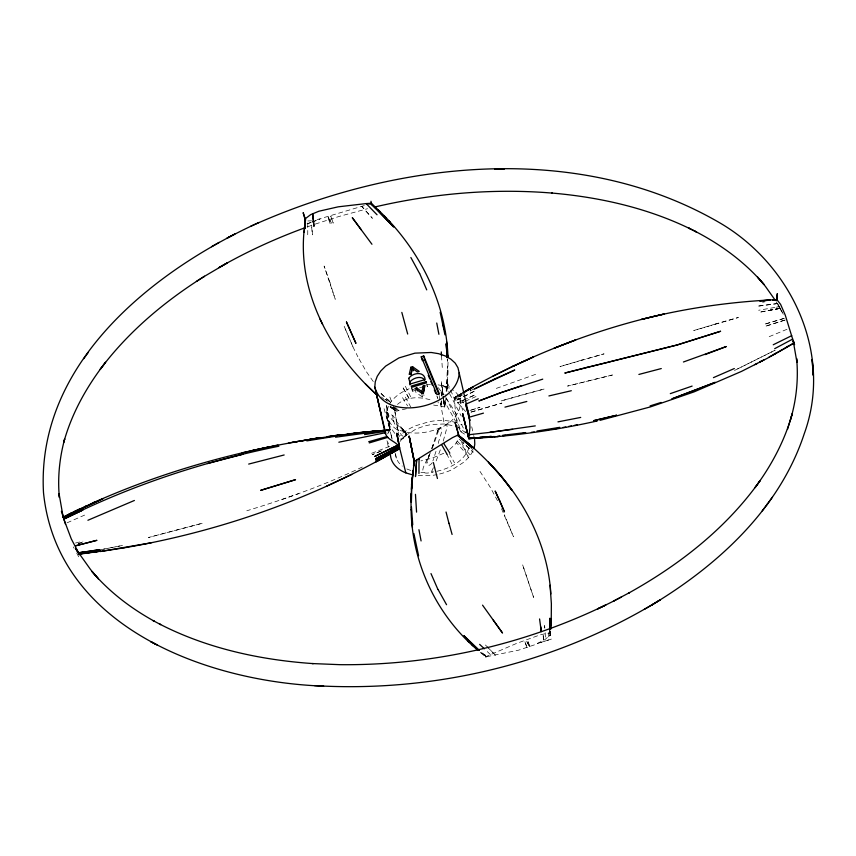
<?xml version="1.0" encoding="UTF-8"?>
<svg xmlns="http://www.w3.org/2000/svg" width="856" height="856" viewBox="0 0 856 856"><rect width="100%" height="100%" fill="white"/><g stroke="black" fill="none" stroke-linecap="round" stroke-linejoin="round"><path stroke-width="0.64" stroke-dasharray="4.28 3.21" d="M307.732 234.747L307.818 220.976L306.844 220.901M405.316 435.993L406.108 433.832L405.894 435.586L404.364 437.063L405.059 436.56M447.431 375.067L447.495 366.068L446.179 393.118M447.977 370.669L447.849 375.185M549.68 631.193L550.001 635.173L545.079 639.496L534.658 644.782L518.608 650.164L485.705 656.905L478.996 651.32M443.237 441.086L447.132 427.016L446.832 424.897M549.68 630.926L549.627 633.472L547.284 633.258L540.018 634.895L516.5 643.455L485.973 656.584L485.94 658.639L485.031 654.68M388.346 406.268L386.473 413.02L387.597 419.461C383.36 408.28 390.325 430.194 400.779 430.643C414.015 435.094 428.781 433.083 441.268 427.251C456.13 421.997 469.612 400.116 452.15 389.555M548.6 636.811L548.675 631.364M400.18 439.096L401.657 439.203L405.979 434.955L405.755 435.618L405.947 432.933L397.965 423.42L393.011 415.652L386.816 412.506L386.473 413.02M386.891 417.407L392.123 439.235L391.031 434.367L391.877 438.112M447.688 379.978L447.463 384.494L448.095 359.734M393.011 419.055L392.701 415.545M447.132 388.999L447.26 386.719L446.885 391.245L447.549 384.462M386.816 412.506L387.329 412.806C390.197 419.975 401.047 427.176 406.215 433.939L400.394 427.7C402.523 427.347 406.835 435.404 406.247 433.767L405.402 436.014L406.129 434.484M550.012 631.107L549.852 633.611L550.151 630.679M441.6 400.779L441.343 404.674L444.681 406.942L433.66 405.059M441.931 395.59L442.424 387.8L441.942 395.322M550.408 631.899L550.237 634.521L550.483 631.728M441.215 401.09L440.883 406.044L440.958 405.466M441.536 396.125L441.942 389.929M441.536 401.592L441.343 404.674L437.534 402.63M447.207 379.583L445.751 396.382M549.959 633.665L550.087 631.675M550.258 634.371L550.419 631.899M388.389 446.993L386.933 440.712M447.164 386.484L447.41 384.269L446.971 388.742M394.68 409.917L398.703 435.308L394.616 409.671L395.033 407.745M444.35 406.333L444.981 402.202M446.072 397.997L444.681 406.942M445.238 402.245L444.66 406.868L443.248 396.264M444.906 404.567L445.302 402.341L444.574 406.707L443.205 396.221L444.596 406.814L444.96 404.588M432.237 462.754C426.491 470.329 425.368 458.998 429.541 455.157M386.484 413.17L387.158 409.232M426.812 463.235L426.973 462.39M437.309 432.408L437.887 429.947L440.647 427.743M406.151 434.377L405.862 435.244L405.808 432.697L406.183 433.543M438.336 443.408C437.887 441.375 446.072 424.619 438.443 429.445M435.982 451.358L432.901 460.892M431.777 448.683L437.887 429.947M387.64 433.906L390.079 429.958L383.338 406.076M406.183 434.495L404.514 436.517L405.755 435.415L405.359 435.832M431.852 448.319L433.018 444.82M440.326 449.86L435.629 462.272M429.594 454.632L428.278 458.195L429.659 454.504M429.626 454.322L427.775 459.062L429.723 454.14M469.099 447.667C464.177 461.662 449.1 468.788 435.469 471.603M432.087 448.351C434.805 443.322 437.994 429.477 440.455 427.807M433.404 467.676L431.884 470.928L429.894 472.33L433.243 471.891M430.375 452.535C426.887 462.24 413.876 477.445 433.147 471.924M405.69 435.511L405.937 435.019L405.295 435.897L406.001 434.966M449.71 449.389L455.36 444.104L458.709 438.582L460.442 440.187M389.394 404.3L391.331 401.389A37.054 23.059 -12.9 0 1 403.754 391.299L409.104 388.763M399.891 441.621L402.063 438.893M465.643 411.597L454.172 398.607L454.483 397.516L462.058 393.204L454.483 397.516M472.919 450.845A41.965 26.119 -12.9 0 1 468.393 457.714L464.113 461.983L452.92 469.216A42.5 26.45 -12.9 0 1 439.417 474.064M440.08 428.064L441.161 427.326M397.473 404.428C406.825 396.018 421.088 396.638 432.301 400.458M403.026 438.122L401.892 439L403.743 437.577L403.09 438.079C406.942 436.646 400.683 436.517 400.629 433.382A126.956 63.216 -19.3 0 1 398.447 430.343L394.37 423.303L392.519 417.525M403.272 437.94L402.138 438.828M549.381 636.019L550.526 635.098L550.001 631.675M549.531 635.848L550.526 635.098L550.183 634.029M404.738 436.785L404.909 436.667M405.541 435.651L414.871 429.744A37.578 23.39 -12.9 0 1 432.291 424.448L444.243 423.988L454.911 426.117M438.647 429.273L439.545 428.685L439.064 429.017M445.484 424.94L450.063 421.762M454.343 397.666L462.743 392.744L454.247 397.762L462.005 393.279M461.973 393.514L454.194 397.987L461.887 393.535M462.112 394.466L454.269 398.81L456.58 422.607L462.08 424.758M443.74 453.273L431.841 458.281L420.97 460.892M470.051 390.946L473.539 389.041L470.169 390.871M462.315 395.108L454.461 399.356L460.731 396.028M362.281 467.012C325.173 484.956 286.193 498.727 246.806 510.775M465.814 399.078L457.468 402.898L475.358 394.723L467.012 398.532M67.1 522.791L84.626 515.098M464.444 401.571L458.656 404.075L459.308 403.797M465.268 401.218L476 396.563M769.202 336.665L787.36 329.132M381.53 450.855L372.232 454.675L381.872 450.716M364.271 205.601L315.201 220.185M371.611 453.305L389.919 446.233L386.933 440.797M496.33 388.389L538.306 373.377M311.049 222.389L306.138 224.208L310.803 222.506M312.28 221.929L319.652 219.2M311.959 222.079L320.112 219.104M307.122 226.968L312.932 224.903M281.635 499.604L298.787 493.58M315.254 224.09L338.762 216.547L367.534 208.714M78.217 543.71L83.299 542.062L78.527 543.581M537.418 643.562L551.521 639.036L537.868 643.391M785.22 319.994L764.954 326.436L785.936 319.737M470.04 410.441L479.981 407.296L469.356 410.655M471.164 412.036L501.905 403.09L468.778 412.774M783.914 318.432L764.108 324.36L784.62 318.261M411.672 388.068L412.121 390.058L414.593 389.32M419.536 387.843L421.997 387.105M412.121 390.058L412.613 391.245L415.085 390.507M415 388.41L415.909 392.38L422.511 397.098L424.202 396.596L423.752 394.605M406.461 408.729L396.414 411.169L390.561 407.049L395.13 410.72M387.297 430.247L389.994 429.776L386.677 430.065L390.058 429.84L386.591 405.348M75.531 543.025L82.925 541.185M445.741 424.801L446.308 424.662M446.008 424.737L446.661 424.79M776.413 307.176L779.335 306.662L758.662 310.268M777.783 303.527L757.239 306.234L777.783 303.527L777.312 302.575M387.757 429.99L388.635 429.883L386.045 430.161M438.047 384.858L443.215 385.789L450.021 388.453M454.943 397.302L459.094 398.522L463.824 403.015M311.488 220.805L307.818 220.976M387.832 431.927L388.72 431.841M386.58 430.054L389.994 429.776L385.874 430.108M387.822 430.129L390.079 429.958M386.666 430.065L390.058 429.883L386.666 430.065L390.004 429.808L386.227 402.769M458.955 428.749L461.224 431.831L456.398 418.477L445.837 397.548M440.819 392.808L444.168 394.851M426.877 384.537L430.461 384.44M418.22 475.701L432.28 475.39A42.5 26.45 -12.9 0 0 437.052 474.588M420.895 472.384L424.212 472.608M456.58 422.607L450.363 421.195A41.976 26.129 -12.9 0 0 429.391 421.644L415.588 425.774A41.976 26.129 -12.9 0 0 398.907 436.581M460.924 431.841L466.434 435.297M442.98 385.735L447.902 387.34M410.837 470.425L408.376 469.623A37.557 23.38 -12.9 0 1 406.172 468.596M443.215 385.789L445.591 387.608L448.255 391.641M456.045 426.609L459.447 428.064L465.439 432.687M486.219 656.702L481.19 652.497M390.379 406.632L394.948 410.516L389.919 406.3M393.054 407.83L394.67 409.093L392.744 407.445M392.369 408.323L394.819 410.356L390.026 406.29M390.636 406.696L394.723 410.11M480.633 652.422L482.174 653.749M390.785 406.686L395.836 411.041L390.422 406.461M381.423 397.002L384.258 399.517M405.862 432.965L401.197 428.268M471.153 448.148L473.111 449.946M460.635 440.391L473.165 452.171L463.139 442.713M490.36 654.562L485.299 649.693M381.08 393.61L391.524 403.572M387.361 401.175L385.478 399.377L387.265 401.09M393.974 407.477L397.751 411.073L394.434 407.948M381.155 393.514L391.888 403.807M398.629 410.516L395.504 407.349M387.672 399.42L392.027 403.829M405.519 432.451L402.042 428.824L405.926 433.061M457.414 441.247L470.105 454.761M405.626 432.451L403.433 430.065M468.211 456.034L456.462 442.691L456.837 443.119M394.766 433.361L390.347 427.155L387.468 419.975M438.272 387.672L443.462 394.413M446.361 398.382L455.767 412.988L464.498 430.386M373.27 381.551L366.389 371.697L357.797 356.727M443.258 399.206L455.638 421.387M479.981 471.41L490.328 487.396L498.674 502.804M406.161 433.404L405.905 432.879M776.125 301.697L781.239 310.428M402.513 397.666L407.617 405.937M781.721 311.317L782.427 312.611L778.115 304.822L781.282 310.61M449.603 393.739L461.213 416.037M465.6 432.505L465.001 431.435M529.543 646.387L526.205 640.673L529.671 646.687L527.649 640.202L529.671 646.687M449.261 453.487L454.515 462.807M778.115 304.822L780.982 309.979M328.212 217.221L331.689 223.523L328.062 216.846L330.213 223.919L328.062 216.846M405.316 397.141L410.784 407.049M778.853 305.752L778.543 305.185M782.705 313.2L783.283 314.259M74.087 548.279L73.349 546.941M76.698 552.997L78.977 557.342M779.506 307.015L780.03 308.032M446.629 453.691L451.85 463.92M405.359 386.281L411.126 397.676M395.183 453.081L396.296 458.11L398.029 461.577A37.557 23.38 -12.9 0 0 402.309 466.146M352.886 346.776L357.851 356.749M501.52 508.742L513.429 536.616L504.345 514.734M457.586 425.625L458.516 427.765M461.694 442.306L468.393 457.714M447.528 383.092L450.085 388.977M450.588 390.154L454.172 398.372M436.838 396.028L437.844 398.468L437.255 395.868M426.941 385.628L427.433 386.816L426.523 382.846M389.855 397.066L392.455 403.946M392.883 405.091L394.616 409.671M387.597 419.461L386.677 416.38M471.731 426.78L473.443 434.26M473.721 435.511L474.577 439.246M421.601 393.129L422.511 397.098M411.704 387.276L412.613 391.245M459.95 398.896L463.15 413.148M395.558 454.343L396.296 458.11M439.149 395.526L444.243 423.988M442.991 394.83L441.311 381.69L443.076 394.937M441.311 381.69L443.044 394.905M549.648 629.395L550.151 633.879M312.515 234.758L311.659 225.075M544.502 625.65L544.748 628.026M311.67 227.332L312.419 234.79M544.598 625.618L544.823 628.004M441.525 355.743L442.413 369.771M438.133 401.849L438.165 402.941M545.24 632.798L545.358 637.281M543.474 639.988L543.121 633.975L543.474 639.988M403.989 437.405L403.326 437.876L403.989 437.405M775.022 350.254L734.705 370.348L775.022 350.254M474.203 391.256L455.445 400.758L474.203 391.256M581.866 360.055L559.974 366.593L604.058 353.86L581.866 360.055M715.68 323.964L693.735 330.523L738.386 317.48L715.68 323.964M522.524 394.819L501.07 400.95L544.298 388.988L522.524 394.819M202.155 523.316L148.42 537.515L202.155 523.316M612.361 375.014L567.549 386.077L612.361 375.014M780.201 308.342L759.4 312.269L780.201 308.342M122.515 545.443L100.612 549.745L122.515 545.443M779.484 308.492L770.379 310.011L779.484 308.492M389.608 429.755L383.221 430.311L389.608 429.755M765.082 301.761L762.503 301.975L765.061 301.761M444.499 406.664L443.13 396.135L444.499 406.664M486.09 656.359L481.104 652.133L486.09 656.359M495.56 655.279L485.245 644.803L495.56 655.279M362.548 207.227L361.746 206.36L372.392 218.301L362.548 207.227M408.933 398.243L402.416 386.612L408.933 398.243M352.929 346.766L344.133 326.19L352.929 346.766M527.029 647.618L524.707 641.155L527.029 647.618M330.951 216.568L330.748 216.065L333.198 223.106L330.951 216.568M533.598 597.36L522.599 564.714L533.598 597.36M330.009 282.694L324.103 266.034L335.242 299.258L330.009 282.694M550.526 635.098L550.205 634.135L550.526 635.098M447.421 361.574L447.281 359.017L447.421 361.574"/><path stroke-width="1.28" d="M419.065 459.362L419.558 458.067L452.524 437.609L457.575 435.223L473.55 447.902L458.623 435.415L459.051 436.143M551.253 619.583L551.371 603.651L550.055 585.204M410.998 498.256L412.132 477.905M418.937 473.518L419.065 458.409L414.283 461.47L413.566 465.953L414.229 461.491L409.168 436.196L414.229 461.694L411.768 482.495L411.939 480.163M411.415 493.345L411.372 502.419L411.832 484.175L413.159 470.383L411.629 488.765M549.702 630.048L549.959 618.182L549.712 629.652M303.923 232.543C298.359 295.106 332.075 354.855 377.517 395.504M411.03 494.008L411.041 509.919M411.383 489.386L411.586 484.796M550.28 628.272L550.793 618.631L550.162 628.614M550.633 629.139L551.168 620.076L550.579 629.267M124.077 547.84C220.57 531.383 314.462 498.171 399.099 448.876L399.559 447.453L396.788 433.361L399.463 447.249C396.392 441.054 384.686 439.481 385.596 431.552M776.959 298.787L777.302 293.651L776.574 300.124M304.704 228.841L305.196 222.849M385.382 432.045L374.81 387.105L375.26 381.744L377.25 376.298L380.749 371.012L385.682 366.09L398.896 357.936L414.893 353.154L431.21 352.479L438.679 353.699L445.302 355.957L450.866 359.145L455.167 363.083L457.949 367.695L469.366 417L469.965 427.476L468.778 438.507L474.363 438.154M459.19 372.809C457.864 407.649 384.676 423.645 374.81 387.105M304.736 228.745L305.153 223.865M411.757 482.228L411.543 484.582L411.929 479.895M305.014 221.64L305.378 219.008L304.03 232.158L305.678 218.43L310.696 214.621L318.903 211.229L338.195 206.831L366.143 203.578L371.108 203.257L375.035 206.842M599.96 420.35L650.41 406.9L694.12 391.855L741.542 371.376L766.901 358.504L793.245 343.577L793.897 343.117L785.252 315.115L780.586 304.351L776.863 299.611C731.217 301.708 685.72 308.064 641.444 319.449L664.031 314.056M414.411 461.373L413.769 465.771L414.411 461.373L409.168 436.196L414.25 461.566L413.876 463.759L414.25 461.566M413.544 466.071L413.919 463.706M421.922 391.663L423.196 385.96L425.025 385.414L423.292 392.626L421.601 393.129L415 388.41L416.776 387.886L421.922 391.663L422.372 393.642M423.346 393.353L424.105 389.929L423.196 385.96M410.891 367.235L409.211 374.425L410.987 373.901L412.228 368.24L417.407 371.975L419.237 371.429L412.581 366.732L410.891 367.235L411.8 371.204L410.955 374.8M621.328 597.081L613.527 601.115L629.492 592.641L628.978 592.919C679.546 564.757 726.562 528.109 760.182 480.516L754.971 487.706C771.502 465.45 784.813 440.54 792.228 413.748L787.477 429.38M790.43 419.922C796.369 400.084 798.573 379.122 796.615 358.504L796.925 362.238L793.266 341.148L794.603 344.668M305.325 219.168L303.163 212.663L305.474 220.859L305.325 219.789M468.831 438.347L462.647 413.673L468.82 438.679L480.066 437.93L468.981 438.272M409.65 382.332C412.421 378.074 421.655 374.907 424.726 380.289M258.929 222.496C152.529 270.924 36.134 363.597 43.506 492.714C57.159 627.095 206.917 681.986 323.664 686.138M314.43 685.603C434.741 692.879 557.566 663.015 660.318 599.788L652.005 604.871C717.949 565.163 779.623 508.817 804.212 433.842C833.551 353.175 791.072 264.215 719.361 222.603C577.265 140.224 395.226 160.96 250.669 226.294M766.955 504.644L772.262 497.347M83.749 358.653L88.286 352.415M762.247 510.85L767.725 503.585M71.711 513.397L63.216 517.58L71.54 512.883L94.941 502.033L92.309 503.168C154.872 475.091 221.073 455.531 288.472 443.194M398.821 449.1L376.105 461.93M793.79 342.946L793.266 341.148L793.854 342.989L783.55 348.959M793.245 343.577L793.801 342.839M196.441 281.41L204.488 276.285C164.876 301.141 128.272 331.7 100.206 369.343L105.609 362.259C86.991 386.077 71.851 412.999 63.783 442.252L64.692 438.871C59.524 457.896 57.47 477.809 59.385 497.464L59.075 493.719L63.162 517.174M203.899 276.659L227.022 263.038L218.954 267.618C246.346 251.878 275.161 238.664 304.822 227.814M399.559 447.688L376.094 460.967L399.559 447.688L405.83 472.876L411.747 474.652M644.461 609.301L652.593 604.518M463.107 392.637L473.079 386.88L463.888 392.101M464.198 392.241L471.977 387.768L464.134 392.251M463.888 392.091L473.068 386.826M211.55 246.699L219.222 242.355M776.306 353.164L773.931 354.373L781.154 350.425M769.18 356.963L773.963 354.47M383.745 456.997L398.714 449.154M376.747 460.806L381.305 458.345M383.584 457.115L385.863 455.874M388.143 454.643L397.698 449.421L396.788 449.486M473.09 386.73C533.031 353.828 597.402 328.715 664.235 314.013M774.68 348.681L792.72 339.083M785.958 347.568L788.365 346.177M234.448 234.255L227.043 238.118L234.929 234.02M781.121 350.329L783.572 349.066M614.009 600.88C529.511 643.616 434.591 665.647 339.918 664.673L312.579 663.571L313.2 663.614C260.181 659.965 206.992 648.431 159.494 623.992L160.693 624.634L152.978 620.525L154.187 621.156C130.915 608.295 109.375 591.945 92.095 571.637L98.419 578.859L90.576 569.561L75.521 548.407L79.212 554.602L78.88 553.436L79.212 554.602L79.041 553.993M492.692 376.276L512.776 366.347M374.81 456.537L397.954 445.109L374.768 456.409M773.236 344.775L791.736 335.648M754.66 364.688L757.303 363.383M74.076 511.653L79.223 509.181M68.951 514.189L71.54 512.937M764.451 359.606L759.647 362.035L762.086 360.858M75.521 548.407L78.848 553.286L71.305 538.948L63.783 519.068C131.76 485.074 204.456 461.245 278.874 446.211M84.423 506.784L87.034 505.554M63.783 519.068L82.882 510.005L64.564 518.747L63.783 519.068L63.537 518.361M326.585 486.165L351.709 474.449M63.109 517.077L62.734 514.82M713.433 377.646L734.33 368.54M466.124 404.043L478.29 398.778M87.911 520.266L134.392 500.471M705.077 354.609L726.284 346.541L683.42 361.992M479.082 400.918L499.861 393.032L479.06 400.854M670.302 393.632L692.119 386.088M521.101 385.81L499.851 393L542.736 379.144M368.818 204.177L370.648 203.6L375.998 208.639M650.089 405.894L661.132 402.438M369.278 442.916L387.875 437.341L387.329 437.491M421.291 356.717L423.752 355.989L439.417 393.835L436.956 394.573L421.291 356.717L421.88 359.317M422.179 360.622L424.64 359.884L438.796 394.07M470.308 416.904L483.447 413.127M368.69 441.707L386.324 436.742M207.484 463.545L243.029 454.236M248.679 464.08L284.16 454.975M638.886 374.447L661.281 368.562M504.965 407.135L526.825 401.475M548.91 395.943L571.316 390.721M242.066 452.856L277.986 445.045M374.789 206.981C432.836 193.477 492.96 188.17 552.42 193.103L551.745 193.039C601.736 197.329 651.694 208.907 696.506 231.976L688.663 228.038L689.84 228.616M597.103 420.992C557.684 429.851 517.559 435.533 477.252 438.176M251.033 450.78L268.977 446.907M594.192 421.28L597.017 420.681M338.837 442.21L385.232 432.772M557.962 421.869L580.71 417.428M574.312 425.4L577.169 424.865M124.002 547.861L100.366 551.499L151.298 542.8M273.417 445.923L275.653 445.516M288.451 443.023L320.123 437.716L292.003 442.424M289.638 442.991L297.813 441.536M562.895 427.508L565.763 426.994M568.609 426.459L571.466 425.946M298.969 441.332L320.101 437.94M559.813 427.337L537.001 431.007M557.213 428.492L551.457 429.434M306.833 440.872L334.803 436.346M78.698 552.933L100.056 549.627L78.602 552.783L82.829 552.259M321.278 437.758L337.671 435.447M309.53 439.374L316.549 438.272M364.538 434.602L384.579 431.478M545.786 430.354L548.632 429.905M512.594 429.348L489.942 432.312L535.289 425.892M335.531 437.202L384.933 430.515M334.14 435.704L341.191 434.773L327.131 436.71L376.244 430.921L355.208 433.115L358.696 432.719M100.12 551.317L78.634 554.26M525.573 432.58L502.697 435.297M338.837 435.287L344.69 434.559M522.834 433.35L525.712 432.986M531.415 432.323L534.326 431.959M345.856 434.409L351.72 433.714L348.231 434.206M352.897 433.575L358.718 432.89M348.21 433.917L362.249 432.28M502.836 435.736L505.725 435.404M470.169 434.581L469.334 434.666L489.964 432.376M362.259 432.548L384.751 430.3M362.741 432.622L385.125 430.268M362.27 432.537L365.758 432.173M491.408 436.806L494.254 436.517M369.246 431.809L376.255 431.135M377.421 431.028L383.231 430.525M497.175 436.517L500.032 436.26L494.34 436.838M477.156 437.833L479.991 437.609M468.82 438.679L471.495 438.475M482.912 437.577L477.199 437.962M485.737 437.32L488.615 437.116M770.036 300.199L759.647 300.852L770.1 300.231M469.227 438.261L479.938 437.577M774.017 299.996L776.627 299.835L772.636 300.028M504.27 169.221L494.832 169.306M405.83 472.876C398.19 469.933 390.989 463.599 390.422 454.953M695.318 231.366C721.094 244.72 745.03 262.182 763.905 284.363L757.581 277.109L765.425 286.396L774.798 299.621M156.145 644.493L150.645 641.561L157.29 645.114M474.031 448.298L458.741 435.586C478.911 451.39 497.197 469.698 512.134 490.563L500.899 475.915L488.434 462.154C523.187 497.347 547.808 544.084 550.857 593.968M461.512 438.4L459.116 436.389L462.005 438.85M463.931 440.498L467.783 443.793M471.463 447.281L457.575 435.223L471.356 447.228M476.118 648.452L477.605 649.758M477.509 649.982C436.646 615.368 411.982 563.141 411.083 509.641M479.649 644.375L484.357 648.795M471.645 644.482L473.101 645.873M377.1 395.194L365.394 383.873M374.864 206.735L379.743 211.443M378.085 209.806C418.638 248.101 446.158 301.301 447.988 357.487M468.853 641.647L467.494 640.277L468.831 641.733M377.036 214.77L366.143 203.578M384.248 215.99L385.746 217.52M388.592 220.655L390.004 222.25L388.656 220.709M361.328 229.847L352.287 217.691L371.953 244.26M493.249 620.129L502.515 633.023L482.549 605.149M449.86 453.113L443.836 443.601M441.835 445.034L447.153 454.472M438.026 589.452L446.554 604.711M410.88 257.517L419.579 273.503M320.08 319.202L322.573 324.317M430.996 573.584L437.93 589.474M419.665 273.481L426.716 289.874M428.246 375.27L429.765 378.93M430.771 381.38L432.291 385.04M434.313 389.919L435.822 393.589M467.034 408.59L468.842 414.144M371.279 203.364L371.729 204.605L370.969 201.278M793.897 343.117L793.266 341.148L793.897 343.16M61.397 511.3L65.58 524.407M459.009 435.95L455.071 422.479L458.859 435.725M401.828 312.408L407.681 334.033M448.961 523.198L452.086 534.454M409.532 383.178L409.971 384.847M440.166 312.269L444.97 334.824M446.051 512.027L448.929 523.251M418.605 555.79L413.887 533.588M469.826 420.403L465.739 404.321L469.784 420.285M433.382 462.593L437.437 478.483M462.647 413.673L468.81 438.604M381.38 415.438L376.041 392.187L385.296 433.671M423.752 355.989L424.64 359.884M412.581 366.732L413.491 370.702M416.776 387.886L417.45 390.86M442.862 323.536L444.007 329.175M396.788 433.361L399.388 446.939M436.753 323.022L438.893 334.268M418.937 529.704L421.077 540.949M539.569 618.952L541.281 631.61L540.821 626.924M445.184 332.16L445.409 333.594M413.609 535.556L413.823 536.915M446.543 341.651L447.003 346.091M412.474 527.489L412.014 523.048M412.742 524.782L411.447 506.913M441.279 351.923L441.525 355.743M415.46 494.351L416.572 512.123M447.731 355.026L447.838 357.262M474.577 439.246L474.78 443.825A41.965 26.119 -12.9 0 1 473.85 448.49M416.626 459.886L415.492 476.535L416.626 459.886M408.74 378.363L410.345 383.98L425.154 379.55C424.341 370.669 412.175 372.895 408.74 378.363M399.591 448.084L376.159 461.427L399.591 448.084M399.217 446.693L375.741 459.544L399.217 446.693M392.305 449.935L375.538 458.805L399.046 446.404L392.305 449.935M66.501 515.515L63.376 517.088L103.02 498.674L66.501 515.515M494.329 379.133L474.395 388.988L514.745 370.017L494.329 379.122M605.684 605.053L597.681 608.873L605.684 605.053M533.235 357.027L512.691 366.443L533.309 357.005M715.102 382.375L672.099 398.789L715.102 382.375M575.564 339.993L554.196 348.221L575.564 339.993M720.538 331.293L677.075 344.979L609.568 361.853L677.085 345L720.538 331.293M295.491 479.692L260.738 490.328L295.491 479.692M426.031 381.658L411.212 386.088L411.704 387.276L426.523 382.846L426.031 381.658M96.749 540.361L75.681 545.786L96.749 540.361M587.077 367.342L564.8 373.055L609.59 361.885L587.077 367.342M616.555 415.246L593.968 420.596L616.555 415.246M100.398 551.114L79.03 553.907L100.398 551.114M355.261 433.339L352.918 433.628L355.261 433.339M491.291 436.432L479.906 437.363L491.291 436.432M471.453 438.261L468.81 438.422L471.474 438.325M479.114 650.357L463.888 635.676L479.114 650.346M372.745 205.226L370.776 203.396L393.642 226.99L372.745 205.226M500 501.327L495.153 491.012L504.473 511.867L500 501.327M355.861 343.181L346.466 322.027L355.861 343.181M313.949 226.155L312.686 214.096L313.949 226.155M446.95 352.64L446.126 343.705L447.217 357.733L446.95 352.64M813.2 375.11L812.183 359.509L813.2 375.11"/></g></svg>
